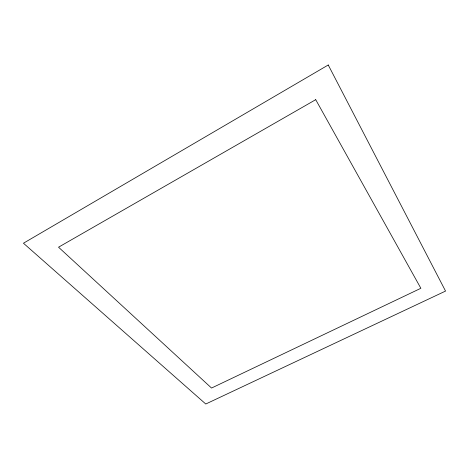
<?xml version="1.0" encoding="UTF-8"?>
<svg xmlns="http://www.w3.org/2000/svg" width="469" height="469" viewBox="0 0 469 469"><rect width="100%" height="100%" fill="white"/><g stroke="black" fill="none" stroke-linecap="round" stroke-linejoin="round"><path stroke-width="0.7" d="M328.247 64.992L23.45 243.218L205.768 404.008L445.55 291.079L328.247 64.992M315.719 99.674L58.537 247.198L211.537 388.045L420.869 288.283L315.719 99.674"/></g></svg>
